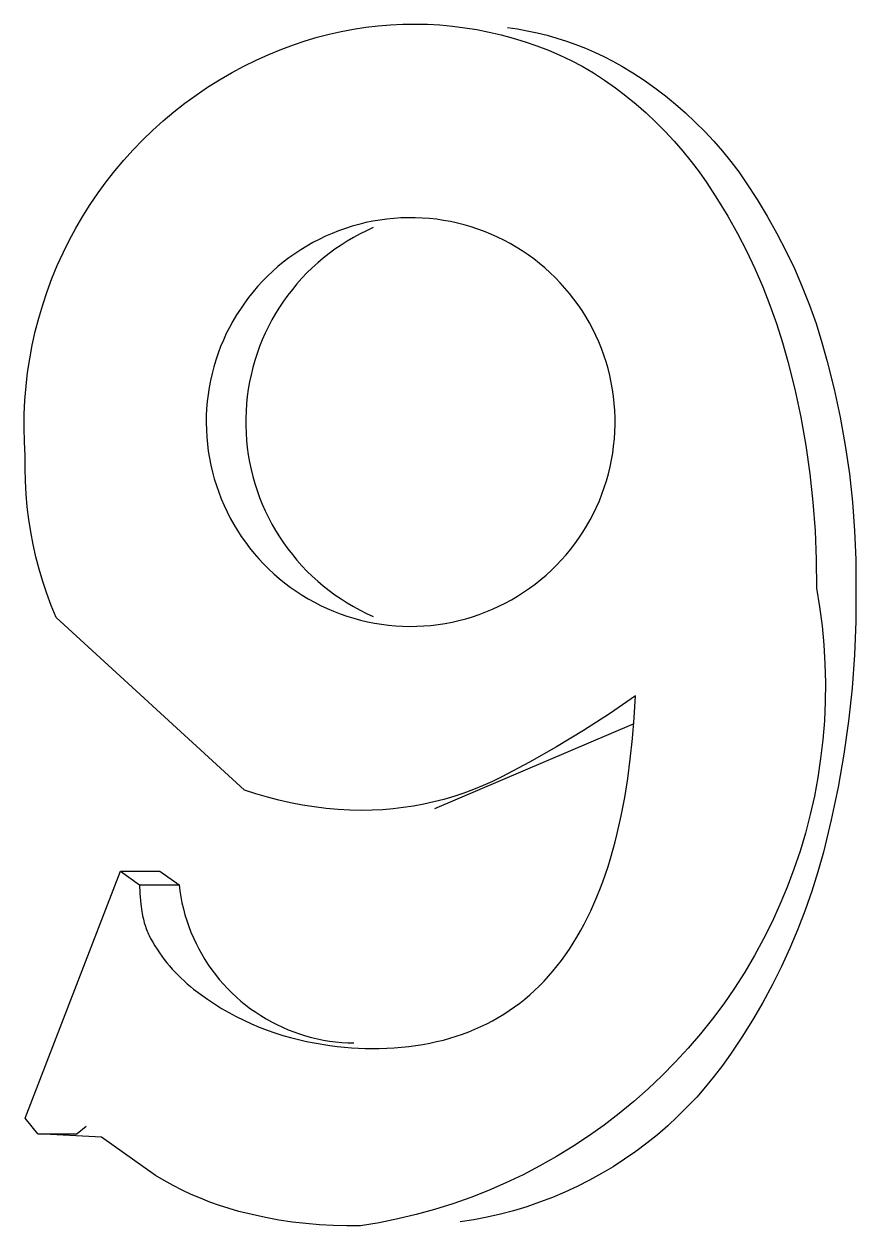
# Model space of a CAD drawing. Header units: millimetres. Extents: x -1480 to 5249, y -840 to 3860.
# Drawn here: x -673.353 to -672.087, y 3065.973 to 3067.804 of the extents above; entities that cross this region are included whole.
import ezdxf

# ---------------------------------------------------------------- set-up
doc = ezdxf.new("R2010")
doc.units = ezdxf.units.MM
doc.header["$MEASUREMENT"] = 0
doc.layers.add('Utwórz2D linie widoczne', color=7, linetype='Continuous', true_color=0x000000)

msp = doc.modelspace()

# ---------------------------------------------------------------- linework, layer by layer
at = {"layer": 'Utwórz2D linie widoczne'}
for p, q in [((-672.8333, 3067.7986), (-672.8145, 3067.8008)), ((-672.8145, 3067.8008), (-672.7957, 3067.8024)), ((-672.7957, 3067.8024), (-672.7768, 3067.8033)), ((-672.7768, 3067.8033), (-672.7579, 3067.8035)), ((-672.7579, 3067.8035), (-672.739, 3067.8031)), ((-672.739, 3067.8031), (-672.7202, 3067.8021)), ((-672.7202, 3067.8021), (-672.7013, 3067.8004)), ((-672.7013, 3067.8004), (-672.6826, 3067.798)), ((-672.9254, 3067.7779), (-672.9073, 3067.7834)), ((-672.9073, 3067.7834), (-672.889, 3067.7881)), ((-672.889, 3067.7881), (-672.8706, 3067.7923)), ((-672.8706, 3067.7923), (-672.852, 3067.7958)), ((-672.852, 3067.7958), (-672.8333, 3067.7986)), ((-672.6826, 3067.798), (-672.6639, 3067.795)), ((-672.6639, 3067.795), (-672.6454, 3067.7913)), ((-672.6454, 3067.7913), (-672.627, 3067.7871)), ((-672.627, 3067.7871), (-672.6088, 3067.7821)), ((-672.6176, 3067.7983), (-672.6024, 3067.7961)), ((-672.6088, 3067.7821), (-672.5907, 3067.7766)), ((-672.6024, 3067.7961), (-672.5873, 3067.7933)), ((-672.5873, 3067.7933), (-672.5722, 3067.7901)), ((-672.5722, 3067.7901), (-672.5573, 3067.7864)), ((-672.5573, 3067.7864), (-672.5425, 3067.7822)), ((-672.5425, 3067.7822), (-672.5278, 3067.7775)), ((-672.9806, 3067.7572), (-672.961, 3067.7653)), ((-672.961, 3067.7653), (-672.9433, 3067.7719)), ((-672.9433, 3067.7719), (-672.9254, 3067.7779)), ((-672.5907, 3067.7766), (-672.5728, 3067.7704)), ((-672.5728, 3067.7704), (-672.5552, 3067.7636)), ((-672.5552, 3067.7636), (-672.5378, 3067.7562)), ((-672.5278, 3067.7775), (-672.5133, 3067.7723)), ((-672.5133, 3067.7723), (-672.499, 3067.7667)), ((-672.499, 3067.7667), (-672.4849, 3067.7606)), ((-673.0189, 3067.7392), (-672.9999, 3067.7485)), ((-672.9999, 3067.7485), (-672.9806, 3067.7572)), ((-672.5378, 3067.7562), (-672.5207, 3067.7482)), ((-672.5207, 3067.7482), (-672.5038, 3067.7396)), ((-672.4849, 3067.7606), (-672.4709, 3067.7541)), ((-672.4709, 3067.7541), (-672.4572, 3067.7471)), ((-672.4572, 3067.7471), (-672.4437, 3067.7396)), ((-673.0559, 3067.7185), (-673.0376, 3067.7291)), ((-673.0376, 3067.7291), (-673.0189, 3067.7392)), ((-672.5038, 3067.7396), (-672.4866, 3067.7291)), ((-672.4866, 3067.7291), (-672.4698, 3067.718)), ((-672.4437, 3067.7396), (-672.4265, 3067.7291)), ((-672.4265, 3067.7291), (-672.4097, 3067.718)), ((-673.0738, 3067.7072), (-673.0559, 3067.7185)), ((-672.4698, 3067.718), (-672.4533, 3067.7063)), ((-672.4097, 3067.718), (-672.3932, 3067.7063)), ((-673.1085, 3067.6829), (-673.0913, 3067.6953)), ((-673.0913, 3067.6953), (-673.0738, 3067.7072)), ((-672.4533, 3067.7063), (-672.4373, 3067.6941)), ((-672.4373, 3067.6941), (-672.4217, 3067.6814)), ((-672.3932, 3067.7063), (-672.3772, 3067.6941)), ((-672.3772, 3067.6941), (-672.3616, 3067.6814)), ((-673.1251, 3067.6698), (-673.1085, 3067.6829)), ((-672.4217, 3067.6814), (-672.4065, 3067.6681)), ((-672.3616, 3067.6814), (-672.3464, 3067.6681)), ((-673.1571, 3067.642), (-673.1414, 3067.6562)), ((-673.1414, 3067.6562), (-673.1251, 3067.6698)), ((-672.4065, 3067.6681), (-672.3918, 3067.6543)), ((-672.3918, 3067.6543), (-672.3776, 3067.64)), ((-672.3464, 3067.6681), (-672.3317, 3067.6543)), ((-672.3317, 3067.6543), (-672.3174, 3067.64)), ((-673.1723, 3067.6273), (-673.1571, 3067.642)), ((-672.3776, 3067.64), (-672.3638, 3067.6252)), ((-672.3174, 3067.64), (-672.3037, 3067.6252)), ((-673.1871, 3067.6121), (-673.1723, 3067.6273)), ((-672.3638, 3067.6252), (-672.3506, 3067.61)), ((-672.3037, 3067.6252), (-672.2905, 3067.61)), ((-673.2013, 3067.5964), (-673.1871, 3067.6121)), ((-672.3506, 3067.61), (-672.3379, 3067.5943)), ((-672.2905, 3067.61), (-672.2778, 3067.5943)), ((-673.228, 3067.5635), (-673.2149, 3067.5802)), ((-673.2149, 3067.5802), (-673.2013, 3067.5964)), ((-672.3379, 3067.5943), (-672.3257, 3067.5783)), ((-672.2778, 3067.5943), (-672.2656, 3067.5783)), ((-673.2405, 3067.5464), (-673.228, 3067.5635)), ((-672.3257, 3067.5783), (-672.3141, 3067.5618)), ((-672.2656, 3067.5783), (-672.254, 3067.5618)), ((-673.2524, 3067.5289), (-673.2405, 3067.5464)), ((-672.3141, 3067.5618), (-672.2977, 3067.5366)), ((-672.254, 3067.5618), (-672.2376, 3067.5366)), ((-673.2637, 3067.511), (-673.2524, 3067.5289)), ((-672.2977, 3067.5366), (-672.2822, 3067.511)), ((-672.2376, 3067.5366), (-672.2221, 3067.511)), ((-673.2744, 3067.4927), (-673.2637, 3067.511)), ((-672.7904, 3067.5076), (-672.8011, 3067.5065)), ((-672.7796, 3067.5083), (-672.7904, 3067.5076)), ((-672.7688, 3067.5086), (-672.7796, 3067.5083)), ((-672.758, 3067.5085), (-672.7688, 3067.5086)), ((-672.7472, 3067.5081), (-672.758, 3067.5085)), ((-672.7364, 3067.5073), (-672.7472, 3067.5081)), ((-672.7257, 3067.5062), (-672.7364, 3067.5073)), ((-672.2822, 3067.511), (-672.2675, 3067.4848)), ((-672.2221, 3067.511), (-672.2074, 3067.4848)), ((-673.2844, 3067.474), (-673.2744, 3067.4927)), ((-672.8744, 3067.4887), (-672.8844, 3067.4847)), ((-672.8642, 3067.4923), (-672.8744, 3067.4887)), ((-672.8539, 3067.4956), (-672.8642, 3067.4923)), ((-672.8435, 3067.4985), (-672.8539, 3067.4956)), ((-672.833, 3067.5011), (-672.8435, 3067.4985)), ((-672.8319, 3067.4889), (-672.8419, 3067.4839)), ((-672.8224, 3067.5032), (-672.833, 3067.5011)), ((-672.8217, 3067.4935), (-672.8319, 3067.4889)), ((-672.8118, 3067.5051), (-672.8224, 3067.5032)), ((-672.8011, 3067.5065), (-672.8118, 3067.5051)), ((-672.715, 3067.5046), (-672.7257, 3067.5062)), ((-672.7044, 3067.5027), (-672.715, 3067.5046)), ((-672.6938, 3067.5004), (-672.7044, 3067.5027)), ((-672.6833, 3067.4978), (-672.6938, 3067.5004)), ((-672.673, 3067.4948), (-672.6833, 3067.4978)), ((-672.6627, 3067.4914), (-672.673, 3067.4948)), ((-672.6526, 3067.4877), (-672.6627, 3067.4914)), ((-673.2938, 3067.4551), (-673.2844, 3067.474)), ((-672.9136, 3067.4707), (-672.923, 3067.4654)), ((-672.9041, 3067.4757), (-672.9136, 3067.4707)), ((-672.8943, 3067.4804), (-672.9041, 3067.4757)), ((-672.8844, 3067.4847), (-672.8943, 3067.4804)), ((-672.8614, 3067.4729), (-672.8708, 3067.4669)), ((-672.8517, 3067.4786), (-672.8614, 3067.4729)), ((-672.8419, 3067.4839), (-672.8517, 3067.4786)), ((-672.6426, 3067.4836), (-672.6526, 3067.4877)), ((-672.6327, 3067.4792), (-672.6426, 3067.4836)), ((-672.623, 3067.4744), (-672.6327, 3067.4792)), ((-672.6135, 3067.4693), (-672.623, 3067.4744)), ((-672.2675, 3067.4848), (-672.2538, 3067.4582)), ((-672.2074, 3067.4848), (-672.1937, 3067.4582)), ((-673.3026, 3067.4358), (-673.2938, 3067.4551)), ((-672.9412, 3067.4538), (-672.95, 3067.4475)), ((-672.9322, 3067.4598), (-672.9412, 3067.4538)), ((-672.923, 3067.4654), (-672.9322, 3067.4598)), ((-672.889, 3067.454), (-672.8978, 3067.447)), ((-672.88, 3067.4606), (-672.889, 3067.454)), ((-672.8708, 3067.4669), (-672.88, 3067.4606)), ((-672.6041, 3067.4639), (-672.6135, 3067.4693)), ((-672.595, 3067.4582), (-672.6041, 3067.4639)), ((-672.5861, 3067.4521), (-672.595, 3067.4582)), ((-672.5773, 3067.4458), (-672.5861, 3067.4521)), ((-672.2538, 3067.4582), (-672.2409, 3067.4311)), ((-672.1937, 3067.4582), (-672.1808, 3067.4311)), ((-673.3107, 3067.4162), (-673.3026, 3067.4358)), ((-672.9669, 3067.4341), (-672.975, 3067.4269)), ((-672.9586, 3067.4409), (-672.9669, 3067.4341)), ((-672.95, 3067.4475), (-672.9586, 3067.4409)), ((-672.9063, 3067.4398), (-672.9146, 3067.4323)), ((-672.8978, 3067.447), (-672.9063, 3067.4398)), ((-672.5688, 3067.4391), (-672.5773, 3067.4458)), ((-672.5606, 3067.4322), (-672.5688, 3067.4391)), ((-673.318, 3067.3963), (-673.3107, 3067.4162)), ((-672.9828, 3067.4195), (-672.9904, 3067.4118)), ((-672.975, 3067.4269), (-672.9828, 3067.4195)), ((-672.9303, 3067.4164), (-672.9378, 3067.408)), ((-672.9226, 3067.4245), (-672.9303, 3067.4164)), ((-672.9146, 3067.4323), (-672.9226, 3067.4245)), ((-672.5525, 3067.4249), (-672.5606, 3067.4322)), ((-672.5448, 3067.4174), (-672.5525, 3067.4249)), ((-672.5373, 3067.4097), (-672.5448, 3067.4174)), ((-672.2409, 3067.4311), (-672.229, 3067.4035)), ((-672.1808, 3067.4311), (-672.1689, 3067.4035)), ((-672.9977, 3067.4038), (-673.0047, 3067.3956)), ((-672.9904, 3067.4118), (-672.9977, 3067.4038)), ((-672.9449, 3067.3994), (-672.9518, 3067.3906)), ((-672.9378, 3067.408), (-672.9449, 3067.3994)), ((-672.53, 3067.4016), (-672.5373, 3067.4097)), ((-672.5231, 3067.3934), (-672.53, 3067.4016)), ((-672.229, 3067.4035), (-672.2181, 3067.3756)), ((-672.1689, 3067.4035), (-672.158, 3067.3756)), ((-673.3248, 3067.3762), (-673.318, 3067.3963)), ((-673.0115, 3067.3872), (-673.0179, 3067.3785)), ((-673.0047, 3067.3956), (-673.0115, 3067.3872)), ((-672.9583, 3067.3815), (-672.9645, 3067.3722)), ((-672.9518, 3067.3906), (-672.9583, 3067.3815)), ((-672.5164, 3067.3848), (-672.5231, 3067.3934)), ((-672.5101, 3067.3761), (-672.5164, 3067.3848)), ((-673.3308, 3067.3559), (-673.3248, 3067.3762)), ((-673.0298, 3067.3605), (-673.0353, 3067.3512)), ((-673.024, 3067.3696), (-673.0298, 3067.3605)), ((-673.0179, 3067.3785), (-673.024, 3067.3696)), ((-672.9704, 3067.3627), (-672.9759, 3067.353)), ((-672.9645, 3067.3722), (-672.9704, 3067.3627)), ((-672.504, 3067.3672), (-672.5101, 3067.3761)), ((-672.4983, 3067.358), (-672.504, 3067.3672)), ((-672.2181, 3067.3756), (-672.208, 3067.3474)), ((-672.158, 3067.3756), (-672.1479, 3067.3474)), ((-673.3361, 3067.3354), (-673.3308, 3067.3559)), ((-673.0353, 3067.3512), (-673.0405, 3067.3417)), ((-672.9812, 3067.3431), (-672.986, 3067.333)), ((-672.9759, 3067.353), (-672.9812, 3067.3431)), ((-672.4929, 3067.3487), (-672.4983, 3067.358)), ((-672.4878, 3067.3391), (-672.4929, 3067.3487)), ((-672.208, 3067.3474), (-672.199, 3067.3188)), ((-672.1479, 3067.3474), (-672.1389, 3067.3188)), ((-673.3407, 3067.3147), (-673.3361, 3067.3354)), ((-673.0454, 3067.3321), (-673.0499, 3067.3223)), ((-673.0405, 3067.3417), (-673.0454, 3067.3321)), ((-672.986, 3067.333), (-672.9906, 3067.3228)), ((-672.4831, 3067.3294), (-672.4878, 3067.3391)), ((-672.4787, 3067.3196), (-672.4831, 3067.3294)), ((-673.3446, 3067.2939), (-673.3407, 3067.3147)), ((-673.054, 3067.3123), (-673.0578, 3067.3022)), ((-673.0499, 3067.3223), (-673.054, 3067.3123)), ((-672.9947, 3067.3124), (-672.9985, 3067.3019)), ((-672.9906, 3067.3228), (-672.9947, 3067.3124)), ((-672.4746, 3067.3096), (-672.4787, 3067.3196)), ((-672.4709, 3067.2994), (-672.4746, 3067.3096)), ((-672.199, 3067.3188), (-672.1909, 3067.2899)), ((-672.1389, 3067.3188), (-672.1308, 3067.2899)), ((-673.3477, 3067.273), (-673.3446, 3067.2939)), ((-673.0613, 3067.2919), (-673.0644, 3067.2816)), ((-673.0578, 3067.3022), (-673.0613, 3067.2919)), ((-673.0019, 3067.2912), (-673.005, 3067.2805)), ((-672.9985, 3067.3019), (-673.0019, 3067.2912)), ((-672.4675, 3067.2892), (-672.4709, 3067.2994)), ((-672.4645, 3067.2788), (-672.4675, 3067.2892)), ((-672.1909, 3067.2899), (-672.1803, 3067.2475)), ((-672.1308, 3067.2899), (-672.1202, 3067.2475)), ((-673.3502, 3067.2519), (-673.3477, 3067.273)), ((-673.0671, 3067.2712), (-673.0695, 3067.2606)), ((-673.0644, 3067.2816), (-673.0671, 3067.2712)), ((-673.0077, 3067.2696), (-673.01, 3067.2587)), ((-673.005, 3067.2805), (-673.0077, 3067.2696)), ((-672.4619, 3067.2683), (-672.4645, 3067.2788)), ((-673.3519, 3067.2308), (-673.3502, 3067.2519)), ((-673.0695, 3067.2606), (-673.0715, 3067.25)), ((-673.01, 3067.2587), (-673.0119, 3067.2477)), ((-672.4596, 3067.2578), (-672.4619, 3067.2683)), ((-672.4577, 3067.2471), (-672.4596, 3067.2578)), ((-673.0731, 3067.2393), (-673.0744, 3067.2286)), ((-673.0715, 3067.25), (-673.0731, 3067.2393)), ((-673.0135, 3067.2366), (-673.0146, 3067.2255)), ((-673.0119, 3067.2477), (-673.0135, 3067.2366)), ((-672.4562, 3067.2364), (-672.4577, 3067.2471)), ((-672.455, 3067.2257), (-672.4562, 3067.2364)), ((-672.1803, 3067.2475), (-672.1712, 3067.2048)), ((-672.1202, 3067.2475), (-672.1111, 3067.2048)), ((-673.3529, 3067.2097), (-673.3519, 3067.2308)), ((-673.0753, 3067.2178), (-673.0758, 3067.2071)), ((-673.0744, 3067.2286), (-673.0753, 3067.2178)), ((-673.0154, 3067.2143), (-673.0158, 3067.2031)), ((-673.0146, 3067.2255), (-673.0154, 3067.2143)), ((-672.4542, 3067.2149), (-672.455, 3067.2257)), ((-672.4538, 3067.2041), (-672.4542, 3067.2149)), ((-673.3532, 3067.1885), (-673.3529, 3067.2097)), ((-673.0758, 3067.2071), (-673.076, 3067.1963)), ((-673.076, 3067.1963), (-673.0757, 3067.1855)), ((-673.0158, 3067.2031), (-673.0158, 3067.1919)), ((-672.4537, 3067.1933), (-672.4538, 3067.2041)), ((-672.1712, 3067.2048), (-672.1635, 3067.1619)), ((-672.1111, 3067.2048), (-672.1034, 3067.1619)), ((-673.3527, 3067.1673), (-673.3532, 3067.1885)), ((-673.0757, 3067.1855), (-673.0751, 3067.1747)), ((-673.0158, 3067.1919), (-673.0154, 3067.1808)), ((-673.0154, 3067.1808), (-673.0146, 3067.1696)), ((-672.4548, 3067.1718), (-672.4541, 3067.1826)), ((-672.4541, 3067.1826), (-672.4537, 3067.1933)), ((-673.3515, 3067.1462), (-673.3527, 3067.1673)), ((-673.0751, 3067.1747), (-673.0741, 3067.1639)), ((-673.0741, 3067.1639), (-673.0728, 3067.1532)), ((-673.0146, 3067.1696), (-673.0135, 3067.1585)), ((-672.4573, 3067.1503), (-672.4559, 3067.161)), ((-672.4559, 3067.161), (-672.4548, 3067.1718)), ((-672.1635, 3067.1619), (-672.1573, 3067.1187)), ((-672.1034, 3067.1619), (-672.0972, 3067.1187)), ((-673.3517, 3067.1267), (-673.3515, 3067.1462)), ((-673.0728, 3067.1532), (-673.0711, 3067.1426)), ((-673.0711, 3067.1426), (-673.069, 3067.132)), ((-673.0135, 3067.1585), (-673.0119, 3067.1474)), ((-673.0119, 3067.1474), (-673.01, 3067.1364)), ((-672.4591, 3067.1397), (-672.4573, 3067.1503)), ((-673.3512, 3067.1073), (-673.3517, 3067.1267)), ((-673.069, 3067.132), (-673.0665, 3067.1214)), ((-673.01, 3067.1364), (-673.0077, 3067.1254)), ((-673.0077, 3067.1254), (-673.005, 3067.1146)), ((-672.4639, 3067.1186), (-672.4613, 3067.1291)), ((-672.4613, 3067.1291), (-672.4591, 3067.1397)), ((-673.3501, 3067.0879), (-673.3512, 3067.1073)), ((-673.0665, 3067.1214), (-673.0637, 3067.111)), ((-673.0637, 3067.111), (-673.0605, 3067.1007)), ((-673.005, 3067.1146), (-673.0019, 3067.1038)), ((-672.4701, 3067.0979), (-672.4668, 3067.1082)), ((-672.4668, 3067.1082), (-672.4639, 3067.1186)), ((-672.1573, 3067.1187), (-672.1526, 3067.0753)), ((-672.0972, 3067.1187), (-672.0925, 3067.0753)), ((-673.3484, 3067.0686), (-673.3501, 3067.0879)), ((-673.0605, 3067.1007), (-673.057, 3067.0905)), ((-673.057, 3067.0905), (-673.0531, 3067.0804)), ((-673.0019, 3067.1038), (-672.9985, 3067.0932)), ((-672.9985, 3067.0932), (-672.9947, 3067.0827)), ((-672.4777, 3067.0777), (-672.4737, 3067.0878)), ((-672.4737, 3067.0878), (-672.4701, 3067.0979)), ((-673.346, 3067.0493), (-673.3484, 3067.0686)), ((-673.0531, 3067.0804), (-673.0488, 3067.0705)), ((-673.0488, 3067.0705), (-673.0443, 3067.0607)), ((-672.9947, 3067.0827), (-672.9906, 3067.0723)), ((-672.9906, 3067.0723), (-672.986, 3067.0621)), ((-672.4867, 3067.0581), (-672.482, 3067.0678)), ((-672.482, 3067.0678), (-672.4777, 3067.0777)), ((-672.1526, 3067.0753), (-672.1494, 3067.0317)), ((-672.0925, 3067.0753), (-672.0893, 3067.0317)), ((-673.0443, 3067.0607), (-673.0394, 3067.0511)), ((-673.0394, 3067.0511), (-673.0341, 3067.0416)), ((-672.986, 3067.0621), (-672.9812, 3067.052)), ((-672.9812, 3067.052), (-672.9759, 3067.0421)), ((-672.4917, 3067.0485), (-672.4867, 3067.0581)), ((-673.343, 3067.0301), (-673.346, 3067.0493)), ((-673.0341, 3067.0416), (-673.0285, 3067.0324)), ((-673.0285, 3067.0324), (-673.0226, 3067.0233)), ((-672.9759, 3067.0421), (-672.9704, 3067.0324)), ((-672.9704, 3067.0324), (-672.9645, 3067.0229)), ((-672.5027, 3067.0299), (-672.497, 3067.0391)), ((-672.497, 3067.0391), (-672.4917, 3067.0485)), ((-672.1494, 3067.0317), (-672.1476, 3066.9881)), ((-672.0893, 3067.0317), (-672.0875, 3066.9881)), ((-673.3394, 3067.0111), (-673.343, 3067.0301)), ((-673.0226, 3067.0233), (-673.0164, 3067.0145)), ((-673.0164, 3067.0145), (-673.0099, 3067.0059)), ((-672.9645, 3067.0229), (-672.9583, 3067.0136)), ((-672.9583, 3067.0136), (-672.9518, 3067.0045)), ((-672.515, 3067.0122), (-672.5087, 3067.0209)), ((-672.5087, 3067.0209), (-672.5027, 3067.0299)), ((-673.3351, 3066.9921), (-673.3394, 3067.0111)), ((-673.0099, 3067.0059), (-673.0031, 3066.9975)), ((-673.0031, 3066.9975), (-672.9961, 3066.9893)), ((-672.9518, 3067.0045), (-672.9449, 3066.9957)), ((-672.9449, 3066.9957), (-672.9378, 3066.9871)), ((-672.5356, 3066.9872), (-672.5284, 3066.9953)), ((-672.5284, 3066.9953), (-672.5215, 3067.0036)), ((-672.5215, 3067.0036), (-672.515, 3067.0122)), ((-673.3302, 3066.9733), (-673.3351, 3066.9921)), ((-672.9961, 3066.9893), (-672.9887, 3066.9814)), ((-672.9887, 3066.9814), (-672.9811, 3066.9738)), ((-672.9378, 3066.9871), (-672.9303, 3066.9787)), ((-672.9303, 3066.9787), (-672.9226, 3066.9706)), ((-672.5507, 3066.9718), (-672.543, 3066.9794)), ((-672.543, 3066.9794), (-672.5356, 3066.9872)), ((-672.1476, 3066.9881), (-672.1473, 3066.9445)), ((-672.0875, 3066.9881), (-672.0872, 3066.9445)), ((-673.3247, 3066.9547), (-673.3302, 3066.9733)), ((-672.9811, 3066.9738), (-672.9732, 3066.9664)), ((-672.9732, 3066.9664), (-672.965, 3066.9593)), ((-672.965, 3066.9593), (-672.9566, 3066.9525)), ((-672.9226, 3066.9706), (-672.9146, 3066.9628)), ((-672.9146, 3066.9628), (-672.9063, 3066.9553)), ((-672.5669, 3066.9575), (-672.5587, 3066.9645)), ((-672.5587, 3066.9645), (-672.5507, 3066.9718)), ((-673.3185, 3066.9363), (-673.3247, 3066.9547)), ((-672.9566, 3066.9525), (-672.948, 3066.946)), ((-672.948, 3066.946), (-672.9392, 3066.9398)), ((-672.9392, 3066.9398), (-672.9301, 3066.9339)), ((-672.9063, 3066.9553), (-672.8978, 3066.948)), ((-672.8978, 3066.948), (-672.889, 3066.9411)), ((-672.889, 3066.9411), (-672.88, 3066.9344)), ((-672.5929, 3066.9382), (-672.584, 3066.9443)), ((-672.584, 3066.9443), (-672.5753, 3066.9507)), ((-672.5753, 3066.9507), (-672.5669, 3066.9575)), ((-672.1473, 3066.9445), (-672.1426, 3066.9159)), ((-672.0872, 3066.9445), (-672.0875, 3066.8937)), ((-673.3118, 3066.9181), (-673.3185, 3066.9363)), ((-672.9301, 3066.9339), (-672.9209, 3066.9283)), ((-672.9209, 3066.9283), (-672.9114, 3066.9231)), ((-672.9114, 3066.9231), (-672.9018, 3066.9182)), ((-672.88, 3066.9344), (-672.8708, 3066.9281)), ((-672.8708, 3066.9281), (-672.8614, 3066.9221)), ((-672.8614, 3066.9221), (-672.8517, 3066.9165)), ((-672.6305, 3066.9169), (-672.6208, 3066.9217)), ((-672.6208, 3066.9217), (-672.6113, 3066.9269)), ((-672.6113, 3066.9269), (-672.602, 3066.9324)), ((-672.602, 3066.9324), (-672.5929, 3066.9382)), ((-673.3044, 3066.9001), (-673.3118, 3066.9181)), ((-672.9018, 3066.9182), (-672.8921, 3066.9136)), ((-672.8921, 3066.9136), (-672.8821, 3066.9093)), ((-672.8821, 3066.9093), (-672.8721, 3066.9054)), ((-672.8721, 3066.9054), (-672.8619, 3066.9019)), ((-672.8517, 3066.9165), (-672.8419, 3066.9111)), ((-672.8419, 3066.9111), (-672.8319, 3066.9062)), ((-672.8319, 3066.9062), (-672.8217, 3066.9015)), ((-672.6706, 3066.901), (-672.6604, 3066.9044)), ((-672.6604, 3066.9044), (-672.6503, 3066.9083)), ((-672.6503, 3066.9083), (-672.6403, 3066.9124)), ((-672.6403, 3066.9124), (-672.6305, 3066.9169)), ((-672.1426, 3066.9159), (-672.1388, 3066.8872)), ((-673.0177, 3066.6369), (-673.3044, 3066.9001)), ((-672.8619, 3066.9019), (-672.8515, 3066.8987)), ((-672.8515, 3066.8987), (-672.8411, 3066.8959)), ((-672.8411, 3066.8959), (-672.8306, 3066.8934)), ((-672.8306, 3066.8934), (-672.82, 3066.8913)), ((-672.82, 3066.8913), (-672.8093, 3066.8896)), ((-672.8093, 3066.8896), (-672.7986, 3066.8882)), ((-672.7986, 3066.8882), (-672.7879, 3066.8872)), ((-672.7879, 3066.8872), (-672.7771, 3066.8866)), ((-672.7771, 3066.8866), (-672.7663, 3066.8864)), ((-672.7663, 3066.8864), (-672.7555, 3066.8865)), ((-672.7555, 3066.8865), (-672.7447, 3066.887)), ((-672.7447, 3066.887), (-672.7339, 3066.8879)), ((-672.7339, 3066.8879), (-672.7232, 3066.8892)), ((-672.7232, 3066.8892), (-672.7125, 3066.8908)), ((-672.7125, 3066.8908), (-672.7019, 3066.8928)), ((-672.7019, 3066.8928), (-672.6914, 3066.8952)), ((-672.6914, 3066.8952), (-672.6809, 3066.8979)), ((-672.6809, 3066.8979), (-672.6706, 3066.901)), ((-672.1388, 3066.8872), (-672.1361, 3066.8584)), ((-672.0875, 3066.8937), (-672.0894, 3066.843)), ((-672.1361, 3066.8584), (-672.1344, 3066.8295)), ((-672.0894, 3066.843), (-672.0931, 3066.7923)), ((-672.1344, 3066.8295), (-672.1336, 3066.8005)), ((-672.1336, 3066.8005), (-672.1339, 3066.7716)), ((-672.4229, 3066.7804), (-672.462, 3066.7534)), ((-672.4247, 3066.7473), (-672.4229, 3066.7804)), ((-672.0931, 3066.7923), (-672.0985, 3066.7418)), ((-672.1339, 3066.7716), (-672.1352, 3066.7427)), ((-672.462, 3066.7534), (-672.502, 3066.7276)), ((-672.4273, 3066.7154), (-672.4247, 3066.7473)), ((-672.1352, 3066.7427), (-672.1376, 3066.7138)), ((-672.0985, 3066.7418), (-672.1055, 3066.6916)), ((-672.4254, 3066.7381), (-672.7288, 3066.6087)), ((-672.502, 3066.7276), (-672.5427, 3066.7029)), ((-672.5427, 3066.7029), (-672.5841, 3066.6795)), ((-672.4306, 3066.6844), (-672.4273, 3066.7154)), ((-672.1376, 3066.7138), (-672.1409, 3066.685)), ((-672.4345, 3066.6545), (-672.4306, 3066.6844)), ((-672.1409, 3066.685), (-672.1452, 3066.6564)), ((-672.1055, 3066.6916), (-672.1143, 3066.6415)), ((-672.5841, 3066.6795), (-672.6261, 3066.6572)), ((-672.6403, 3066.6503), (-672.6547, 3066.6438)), ((-672.6261, 3066.6572), (-672.6403, 3066.6503)), ((-672.4391, 3066.6257), (-672.4345, 3066.6545)), ((-672.1452, 3066.6564), (-672.1505, 3066.6279)), ((-673.0004, 3066.6312), (-673.0177, 3066.6369)), ((-672.9829, 3066.6261), (-673.0004, 3066.6312)), ((-672.6841, 3066.6324), (-672.6991, 3066.6274)), ((-672.6693, 3066.6379), (-672.6841, 3066.6324)), ((-672.6547, 3066.6438), (-672.6693, 3066.6379)), ((-672.1143, 3066.6415), (-672.1247, 3066.5919)), ((-672.9652, 3066.6216), (-672.9829, 3066.6261)), ((-672.9475, 3066.6176), (-672.9652, 3066.6216)), ((-672.9296, 3066.6142), (-672.9475, 3066.6176)), ((-672.9116, 3066.6114), (-672.9296, 3066.6142)), ((-672.8935, 3066.6092), (-672.9116, 3066.6114)), ((-672.776, 3066.6103), (-672.7917, 3066.6084)), ((-672.7604, 3066.6127), (-672.776, 3066.6103)), ((-672.7449, 3066.6156), (-672.7604, 3066.6127)), ((-672.7295, 3066.619), (-672.7449, 3066.6156)), ((-672.7142, 3066.6229), (-672.7295, 3066.619)), ((-672.6991, 3066.6274), (-672.7142, 3066.6229)), ((-672.4444, 3066.5979), (-672.4391, 3066.6257)), ((-672.1505, 3066.6279), (-672.1568, 3066.5997)), ((-672.8754, 3066.6076), (-672.8935, 3066.6092)), ((-672.8572, 3066.6066), (-672.8754, 3066.6076)), ((-672.839, 3066.6061), (-672.8572, 3066.6066)), ((-672.8232, 3066.6064), (-672.839, 3066.6061)), ((-672.8074, 3066.6071), (-672.8232, 3066.6064)), ((-672.7917, 3066.6084), (-672.8074, 3066.6071)), ((-672.4504, 3066.5712), (-672.4444, 3066.5979)), ((-672.1568, 3066.5997), (-672.1641, 3066.5717)), ((-672.1247, 3066.5919), (-672.1368, 3066.5426)), ((-672.4571, 3066.5455), (-672.4537, 3066.5582)), ((-672.4537, 3066.5582), (-672.4504, 3066.5712)), ((-672.1641, 3066.5717), (-672.1723, 3066.5439)), ((-672.4607, 3066.533), (-672.4571, 3066.5455)), ((-672.1723, 3066.5439), (-672.1816, 3066.5165)), ((-672.1368, 3066.5426), (-672.1451, 3066.5127)), ((-672.4685, 3066.5089), (-672.4645, 3066.5208)), ((-672.4645, 3066.5208), (-672.4607, 3066.533)), ((-673.3515, 3066.1373), (-673.2064, 3066.5138)), ((-673.2064, 3066.5138), (-673.1463, 3066.5138)), ((-673.2064, 3066.5138), (-673.1774, 3066.493)), ((-673.1463, 3066.5138), (-673.1173, 3066.493)), ((-672.4726, 3066.4972), (-672.4685, 3066.5089)), ((-672.1816, 3066.5165), (-672.1917, 3066.4894)), ((-672.1451, 3066.5127), (-672.1543, 3066.4832)), ((-673.1774, 3066.493), (-673.1774, 3066.4887)), ((-673.1774, 3066.493), (-673.1173, 3066.493)), ((-673.1774, 3066.4887), (-673.1772, 3066.4841)), ((-673.1772, 3066.4841), (-673.1769, 3066.4793)), ((-673.1173, 3066.493), (-673.1162, 3066.4838)), ((-673.1162, 3066.4838), (-673.1147, 3066.4745)), ((-672.4813, 3066.4747), (-672.4769, 3066.4858)), ((-672.4769, 3066.4858), (-672.4726, 3066.4972)), ((-672.1917, 3066.4894), (-672.2028, 3066.4626)), ((-672.1543, 3066.4832), (-672.1645, 3066.454)), ((-673.1769, 3066.4793), (-673.1765, 3066.4743)), ((-673.1765, 3066.4743), (-673.1753, 3066.4636)), ((-673.1147, 3066.4745), (-673.1129, 3066.4653)), ((-673.1129, 3066.4653), (-673.1107, 3066.4562)), ((-672.4908, 3066.4532), (-672.486, 3066.4638)), ((-672.486, 3066.4638), (-672.4813, 3066.4747)), ((-673.1753, 3066.4636), (-673.1737, 3066.4521)), ((-673.1737, 3066.4521), (-673.1727, 3066.4462)), ((-673.1727, 3066.4462), (-673.1722, 3066.4434)), ((-673.1107, 3066.4562), (-673.1083, 3066.4472)), ((-673.1083, 3066.4472), (-673.1056, 3066.4383)), ((-672.4958, 3066.4428), (-672.4908, 3066.4532)), ((-672.2028, 3066.4626), (-672.2149, 3066.4363)), ((-672.1645, 3066.454), (-672.1756, 3066.4251)), ((-673.1722, 3066.4434), (-673.1716, 3066.4406)), ((-673.1716, 3066.4406), (-673.1709, 3066.4378)), ((-673.1709, 3066.4378), (-673.1702, 3066.4351)), ((-673.1702, 3066.4351), (-673.1694, 3066.4325)), ((-673.1694, 3066.4325), (-673.1686, 3066.4299)), ((-673.1686, 3066.4299), (-673.1678, 3066.4273)), ((-673.1678, 3066.4273), (-673.1669, 3066.4248)), ((-673.1056, 3066.4383), (-673.1025, 3066.4294)), ((-673.1025, 3066.4294), (-673.0992, 3066.4207)), ((-672.5062, 3066.4229), (-672.5009, 3066.4327)), ((-672.5009, 3066.4327), (-672.4958, 3066.4428)), ((-672.2149, 3066.4363), (-672.2278, 3066.4104)), ((-673.1669, 3066.4248), (-673.1659, 3066.4224)), ((-673.1659, 3066.4224), (-673.165, 3066.42)), ((-673.165, 3066.42), (-673.1639, 3066.4177)), ((-673.1639, 3066.4177), (-673.1628, 3066.4154)), ((-673.1628, 3066.4154), (-673.1617, 3066.4132)), ((-673.1617, 3066.4132), (-673.1605, 3066.411)), ((-673.1605, 3066.411), (-673.1574, 3066.4055)), ((-673.0992, 3066.4207), (-673.0955, 3066.4121)), ((-673.0955, 3066.4121), (-673.0915, 3066.4036)), ((-672.5174, 3066.404), (-672.5117, 3066.4133)), ((-672.5117, 3066.4133), (-672.5062, 3066.4229)), ((-672.2278, 3066.4104), (-672.2417, 3066.385)), ((-672.1756, 3066.4251), (-672.1876, 3066.3966)), ((-673.1574, 3066.4055), (-673.1542, 3066.4001)), ((-673.1542, 3066.4001), (-673.1508, 3066.3947)), ((-673.1508, 3066.3947), (-673.1472, 3066.3894)), ((-673.0915, 3066.4036), (-673.0873, 3066.3953)), ((-673.0873, 3066.3953), (-673.0828, 3066.3871)), ((-672.5292, 3066.3862), (-672.5232, 3066.395)), ((-672.5232, 3066.395), (-672.5174, 3066.404)), ((-672.1876, 3066.3966), (-672.2005, 3066.3685)), ((-673.1472, 3066.3894), (-673.1436, 3066.3843)), ((-673.1436, 3066.3843), (-673.1398, 3066.3791)), ((-673.1398, 3066.3791), (-673.1358, 3066.3741)), ((-673.1358, 3066.3741), (-673.1318, 3066.3692)), ((-673.0828, 3066.3871), (-673.078, 3066.3791)), ((-673.078, 3066.3791), (-673.0729, 3066.3712)), ((-672.5418, 3066.3694), (-672.5354, 3066.3777)), ((-672.5354, 3066.3777), (-672.5292, 3066.3862)), ((-672.2417, 3066.385), (-672.2564, 3066.36)), ((-673.1318, 3066.3692), (-673.1276, 3066.3644)), ((-673.1276, 3066.3644), (-673.1233, 3066.3597)), ((-673.1233, 3066.3597), (-673.1188, 3066.3552)), ((-673.1188, 3066.3552), (-673.1143, 3066.3507)), ((-673.0729, 3066.3712), (-673.0675, 3066.3636)), ((-673.0675, 3066.3636), (-673.0619, 3066.3561)), ((-673.0619, 3066.3561), (-673.056, 3066.3488)), ((-672.555, 3066.3537), (-672.5483, 3066.3614)), ((-672.5483, 3066.3614), (-672.5418, 3066.3694)), ((-672.2564, 3066.36), (-672.272, 3066.3356)), ((-672.2005, 3066.3685), (-672.2144, 3066.3408)), ((-673.1143, 3066.3507), (-673.1097, 3066.3464)), ((-673.1097, 3066.3464), (-673.1049, 3066.3421)), ((-673.1049, 3066.3421), (-673.1001, 3066.3381)), ((-673.1001, 3066.3381), (-673.0952, 3066.3341)), ((-673.056, 3066.3488), (-673.0499, 3066.3417)), ((-673.0499, 3066.3417), (-673.0435, 3066.3349)), ((-672.5762, 3066.332), (-672.5689, 3066.339)), ((-672.5689, 3066.339), (-672.5619, 3066.3462)), ((-672.5619, 3066.3462), (-672.555, 3066.3537)), ((-672.272, 3066.3356), (-672.2884, 3066.3118)), ((-672.2144, 3066.3408), (-672.229, 3066.3136)), ((-673.0952, 3066.3341), (-673.0848, 3066.3262)), ((-673.0848, 3066.3262), (-673.0742, 3066.3187)), ((-673.0742, 3066.3187), (-673.0635, 3066.3115)), ((-673.0435, 3066.3349), (-673.0369, 3066.3283)), ((-673.0369, 3066.3283), (-673.0301, 3066.3219)), ((-673.0301, 3066.3219), (-673.0231, 3066.3157)), ((-672.5989, 3066.3128), (-672.5911, 3066.3189)), ((-672.5911, 3066.3189), (-672.5836, 3066.3253)), ((-672.5836, 3066.3253), (-672.5762, 3066.332)), ((-673.0635, 3066.3115), (-673.0526, 3066.3047)), ((-673.0526, 3066.3047), (-673.0414, 3066.2983)), ((-673.0231, 3066.3157), (-673.0158, 3066.3098)), ((-673.0158, 3066.3098), (-673.0084, 3066.3041)), ((-673.0084, 3066.3041), (-673.0007, 3066.2987)), ((-672.6231, 3066.2958), (-672.6149, 3066.3012)), ((-672.6149, 3066.3012), (-672.6068, 3066.3069)), ((-672.6068, 3066.3069), (-672.5989, 3066.3128)), ((-672.2884, 3066.3118), (-672.3056, 3066.2885)), ((-672.229, 3066.3136), (-672.2446, 3066.2868)), ((-673.0414, 3066.2983), (-673.0302, 3066.2922)), ((-673.0302, 3066.2922), (-673.0187, 3066.2865)), ((-673.0187, 3066.2865), (-673.007, 3066.2811)), ((-673.007, 3066.2811), (-672.9952, 3066.2762)), ((-673.0007, 3066.2987), (-672.9929, 3066.2936)), ((-672.9929, 3066.2936), (-672.9849, 3066.2888)), ((-672.9849, 3066.2888), (-672.9767, 3066.2842)), ((-672.9767, 3066.2842), (-672.9684, 3066.2799)), ((-672.6578, 3066.277), (-672.6489, 3066.2813)), ((-672.6489, 3066.2813), (-672.6401, 3066.2859)), ((-672.6401, 3066.2859), (-672.6315, 3066.2907)), ((-672.6315, 3066.2907), (-672.6231, 3066.2958)), ((-672.3056, 3066.2885), (-672.3237, 3066.2659)), ((-672.2446, 3066.2868), (-672.261, 3066.2606)), ((-672.9952, 3066.2762), (-672.9833, 3066.2716)), ((-672.9833, 3066.2716), (-672.9714, 3066.2675)), ((-672.9714, 3066.2675), (-672.9595, 3066.2636)), ((-672.9684, 3066.2799), (-672.96, 3066.2759)), ((-672.96, 3066.2759), (-672.9514, 3066.2722)), ((-672.9595, 3066.2636), (-672.9476, 3066.2602)), ((-672.9514, 3066.2722), (-672.9427, 3066.2688)), ((-672.9427, 3066.2688), (-672.9338, 3066.2657)), ((-672.9338, 3066.2657), (-672.9249, 3066.2629)), ((-672.9249, 3066.2629), (-672.9159, 3066.2605)), ((-672.6954, 3066.2623), (-672.6857, 3066.2656)), ((-672.6857, 3066.2656), (-672.6763, 3066.2691)), ((-672.6763, 3066.2691), (-672.667, 3066.2729)), ((-672.667, 3066.2729), (-672.6578, 3066.277)), ((-672.3237, 3066.2659), (-672.3425, 3066.2439)), ((-672.9476, 3066.2602), (-672.9356, 3066.2571)), ((-672.9356, 3066.2571), (-672.9235, 3066.2544)), ((-672.9235, 3066.2544), (-672.9115, 3066.2521)), ((-672.9159, 3066.2605), (-672.9068, 3066.2583)), ((-672.9115, 3066.2521), (-672.8878, 3066.2483)), ((-672.9068, 3066.2583), (-672.8976, 3066.2565)), ((-672.8976, 3066.2565), (-672.8884, 3066.2549)), ((-672.8884, 3066.2549), (-672.8791, 3066.2537)), ((-672.8878, 3066.2483), (-672.8765, 3066.2468)), ((-672.8791, 3066.2537), (-672.8698, 3066.2528)), ((-672.8765, 3066.2468), (-672.8655, 3066.2456)), ((-672.8698, 3066.2528), (-672.8605, 3066.2523)), ((-672.8655, 3066.2456), (-672.8548, 3066.2446)), ((-672.8605, 3066.2523), (-672.8511, 3066.2521)), ((-672.8548, 3066.2446), (-672.8443, 3066.244)), ((-672.8012, 3066.2439), (-672.7898, 3066.2446)), ((-672.7898, 3066.2446), (-672.7786, 3066.2455)), ((-672.7786, 3066.2455), (-672.7676, 3066.2467)), ((-672.7676, 3066.2467), (-672.7568, 3066.2481)), ((-672.7568, 3066.2481), (-672.7461, 3066.2498)), ((-672.7461, 3066.2498), (-672.7356, 3066.2518)), ((-672.7356, 3066.2518), (-672.7253, 3066.254)), ((-672.7253, 3066.254), (-672.7151, 3066.2565)), ((-672.7151, 3066.2565), (-672.7052, 3066.2593)), ((-672.7052, 3066.2593), (-672.6954, 3066.2623)), ((-672.261, 3066.2606), (-672.2782, 3066.2349)), ((-672.8443, 3066.244), (-672.8342, 3066.2435)), ((-672.8342, 3066.2435), (-672.8244, 3066.2434)), ((-672.8244, 3066.2434), (-672.8127, 3066.2435)), ((-672.8127, 3066.2435), (-672.8012, 3066.2439)), ((-672.3425, 3066.2439), (-672.3621, 3066.2226)), ((-672.2782, 3066.2349), (-672.2902, 3066.2179)), ((-672.3621, 3066.2226), (-672.3824, 3066.2019)), ((-672.2902, 3066.2179), (-672.3027, 3066.2014)), ((-672.3824, 3066.2019), (-672.4034, 3066.182)), ((-672.3027, 3066.2014), (-672.3159, 3066.1853)), ((-672.4034, 3066.182), (-672.4251, 3066.1629)), ((-672.3159, 3066.1853), (-672.3295, 3066.1697)), ((-672.4251, 3066.1629), (-672.4474, 3066.1445)), ((-672.3438, 3066.1545), (-672.3585, 3066.1399)), ((-672.3295, 3066.1697), (-672.3438, 3066.1545)), ((-673.3322, 3066.1134), (-673.3515, 3066.1373)), ((-672.4474, 3066.1445), (-672.4704, 3066.1269)), ((-672.3585, 3066.1399), (-672.3737, 3066.1258)), ((-673.2586, 3066.1249), (-673.2721, 3066.1134)), ((-672.4704, 3066.1269), (-672.494, 3066.1101)), ((-672.3737, 3066.1258), (-672.3894, 3066.1122)), ((-673.3322, 3066.1134), (-673.2721, 3066.1134)), ((-673.2355, 3066.1085), (-673.3322, 3066.1134)), ((-673.1533, 3066.0502), (-673.2355, 3066.1085)), ((-672.494, 3066.1101), (-672.5181, 3066.0941)), ((-672.4056, 3066.0992), (-672.4222, 3066.0868)), ((-672.3894, 3066.1122), (-672.4056, 3066.0992)), ((-672.5181, 3066.0941), (-672.5428, 3066.079)), ((-672.4222, 3066.0868), (-672.4393, 3066.0749)), ((-672.5681, 3066.0647), (-672.5937, 3066.0514)), ((-672.5428, 3066.079), (-672.5681, 3066.0647)), ((-672.4567, 3066.0636), (-672.4745, 3066.053)), ((-672.4393, 3066.0749), (-672.4567, 3066.0636)), ((-673.14, 3066.0424), (-673.1533, 3066.0502)), ((-672.5937, 3066.0514), (-672.6199, 3066.0389)), ((-672.4927, 3066.043), (-672.5112, 3066.0336)), ((-672.4745, 3066.053), (-672.4927, 3066.043)), ((-673.1265, 3066.035), (-673.14, 3066.0424)), ((-673.1127, 3066.0281), (-673.1265, 3066.035)), ((-673.0987, 3066.0215), (-673.1127, 3066.0281)), ((-672.6464, 3066.0274), (-672.6734, 3066.0168)), ((-672.6199, 3066.0389), (-672.6464, 3066.0274)), ((-672.5301, 3066.0249), (-672.5492, 3066.0168)), ((-672.5112, 3066.0336), (-672.5301, 3066.0249)), ((-673.0846, 3066.0155), (-673.0987, 3066.0215)), ((-673.0702, 3066.0098), (-673.0846, 3066.0155)), ((-673.0557, 3066.0046), (-673.0702, 3066.0098)), ((-672.7007, 3066.0072), (-672.7283, 3065.9985)), ((-672.6734, 3066.0168), (-672.7007, 3066.0072)), ((-672.5686, 3066.0094), (-672.5882, 3066.0027)), ((-672.5492, 3066.0168), (-672.5686, 3066.0094)), ((-673.0411, 3065.9999), (-673.0557, 3066.0046)), ((-673.0263, 3065.9956), (-673.0411, 3065.9999)), ((-673.0061, 3065.9906), (-673.0263, 3065.9956)), ((-672.9858, 3065.9862), (-673.0061, 3065.9906)), ((-672.7562, 3065.9907), (-672.7843, 3065.984)), ((-672.7283, 3065.9985), (-672.7562, 3065.9907)), ((-672.6282, 3065.9913), (-672.6484, 3065.9866)), ((-672.6081, 3065.9966), (-672.6282, 3065.9913)), ((-672.5882, 3066.0027), (-672.6081, 3065.9966)), ((-672.9654, 3065.9824), (-672.9858, 3065.9862)), ((-672.9448, 3065.9793), (-672.9654, 3065.9824)), ((-672.9242, 3065.9769), (-672.9448, 3065.9793)), ((-672.9035, 3065.975), (-672.9242, 3065.9769)), ((-672.8828, 3065.9739), (-672.9035, 3065.975)), ((-672.862, 3065.9733), (-672.8828, 3065.9739)), ((-672.8413, 3065.9735), (-672.862, 3065.9733)), ((-672.8127, 3065.9782), (-672.8413, 3065.9735)), ((-672.7843, 3065.984), (-672.8127, 3065.9782)), ((-672.6688, 3065.9827), (-672.6893, 3065.9795)), ((-672.6484, 3065.9866), (-672.6688, 3065.9827))]:
    msp.add_line(p, q, dxfattribs=at)

doc.saveas('drawing.dxf')
